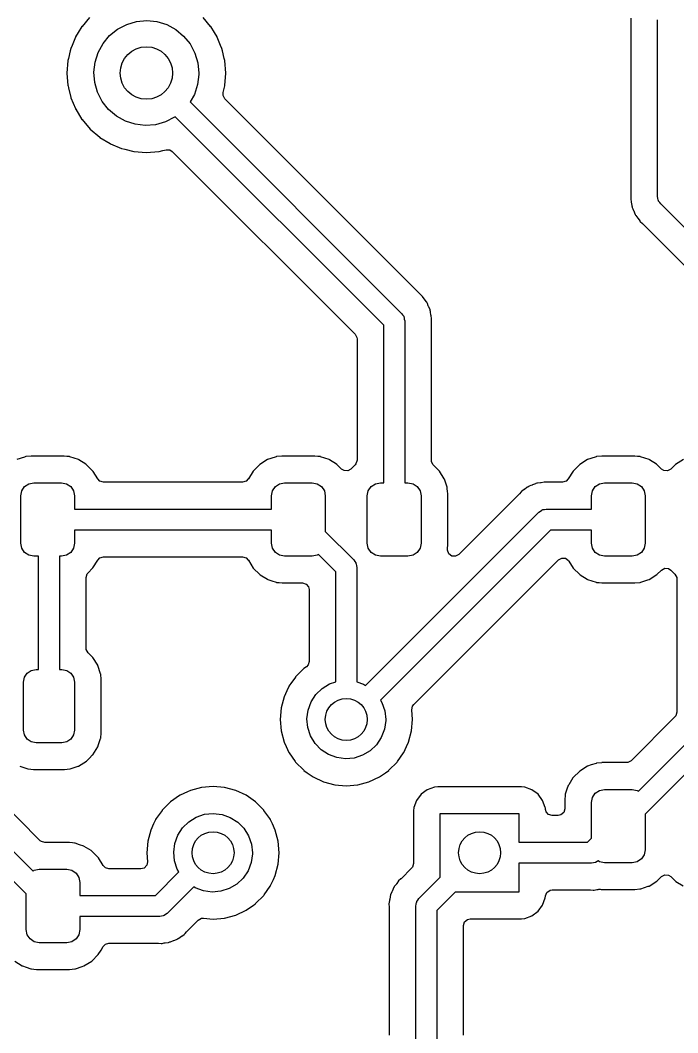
# Model space of a CAD drawing. Extents: x 83 to 135, y -230 to -45.
# Drawn here: x 100.47 to 113, y -139.57 to -120.28 of the extents above; entities that cross this region are included whole.
import ezdxf

# ---------------------------------------------------------------- set-up
doc = ezdxf.new("R2010")
doc.units = 0
doc.layers.add('BLACK', color=7, linetype='CONTINUOUS')

msp = doc.modelspace()

# ---------------------------------------------------------------- linework, layer by layer
at = {"layer": 'BLACK', "linetype": 'CONTINUOUS'}
for p, q in [((101.643, -120.4), (101.572, -120.516)), ((101.646, -120.396), (101.643, -120.4)), ((101.643, -120.4), (101.643, -120.4)), ((101.787, -120.23), (101.646, -120.396)), ((102.322, -120.448), (102.495, -120.358)), ((102.495, -120.358), (102.683, -120.303)), ((102.683, -120.303), (102.877, -120.285)), ((102.877, -120.285), (103.071, -120.305)), ((103.071, -120.305), (103.258, -120.363)), ((103.258, -120.363), (103.429, -120.456)), ((104.094, -120.396), (103.953, -120.23)), ((104.097, -120.4), (104.094, -120.396)), ((104.168, -120.516), (104.097, -120.4)), ((104.097, -120.4), (104.097, -120.4)), ((112.1, -120.237), (112.103, -120.292)), ((112.103, -120.292), (112.103, -120.299)), ((112.103, -120.299), (112.103, -123.611)), ((112.611, -123.639), (112.611, -120.274)), ((101.572, -120.516), (101.522, -120.598)), ((102.045, -120.72), (102.17, -120.571)), ((102.17, -120.571), (102.322, -120.448)), ((103.429, -120.456), (103.58, -120.58)), ((103.58, -120.58), (103.703, -120.732)), ((104.218, -120.598), (104.168, -120.516)), ((101.455, -120.76), (101.431, -120.817)), ((101.52, -120.603), (101.455, -120.76)), ((101.522, -120.598), (101.52, -120.603)), ((101.52, -120.603), (101.52, -120.603)), ((101.951, -120.891), (102.045, -120.72)), ((103.703, -120.732), (103.795, -120.904)), ((104.22, -120.603), (104.218, -120.598)), ((104.285, -120.76), (104.22, -120.603)), ((104.22, -120.603), (104.22, -120.603)), ((104.309, -120.817), (104.285, -120.76)), ((101.419, -120.865), (101.385, -121.01)), ((101.431, -120.817), (101.419, -120.865)), ((101.892, -121.077), (101.951, -120.891)), ((103.795, -120.904), (103.851, -121.091)), ((104.32, -120.865), (104.309, -120.817)), ((104.355, -121.01), (104.32, -120.865)), ((101.375, -121.048), (101.357, -121.285)), ((101.385, -121.01), (101.375, -121.048)), ((101.87, -121.271), (101.892, -121.077)), ((103.851, -121.091), (103.87, -121.285)), ((104.365, -121.048), (104.355, -121.01)), ((104.383, -121.285), (104.365, -121.048)), ((101.357, -121.285), (101.375, -121.522)), ((101.886, -121.466), (101.87, -121.271)), ((103.87, -121.313), (103.845, -121.507)), ((103.87, -121.285), (103.87, -121.313)), ((104.365, -121.522), (104.383, -121.285)), ((101.375, -121.522), (101.377, -121.527)), ((101.377, -121.527), (101.377, -121.527)), ((101.377, -121.527), (101.386, -121.568)), ((101.94, -121.653), (101.886, -121.466)), ((103.845, -121.507), (103.784, -121.692)), ((104.331, -121.659), (104.363, -121.527)), ((104.363, -121.527), (104.365, -121.522)), ((104.363, -121.527), (104.363, -121.527)), ((101.386, -121.568), (101.431, -121.753)), ((102.029, -121.827), (101.94, -121.653)), ((103.784, -121.692), (103.702, -121.835)), ((104.331, -121.716), (104.331, -121.659)), ((104.365, -121.778), (104.331, -121.716)), ((101.431, -121.753), (101.433, -121.757)), ((101.433, -121.757), (101.433, -121.757)), ((101.433, -121.757), (101.518, -121.962)), ((102.151, -121.98), (102.029, -121.827)), ((103.702, -121.835), (107.734, -125.866)), ((106.223, -123.636), (104.365, -121.778)), ((101.518, -121.962), (101.522, -121.972)), ((101.522, -121.972), (101.524, -121.976)), ((101.524, -121.976), (101.643, -122.17)), ((102.299, -122.106), (102.151, -121.98)), ((102.47, -122.201), (102.299, -122.106)), ((103.406, -122.129), (103.232, -122.217)), ((103.42, -122.118), (103.406, -122.129)), ((107.392, -126.09), (103.42, -122.118)), ((101.643, -122.17), (101.643, -122.17)), ((101.643, -122.17), (101.646, -122.174)), ((101.646, -122.174), (101.8, -122.355)), ((102.655, -122.262), (102.47, -122.201)), ((102.849, -122.285), (102.655, -122.262)), ((103.044, -122.27), (102.849, -122.285)), ((103.232, -122.217), (103.044, -122.27)), ((101.8, -122.355), (101.981, -122.509)), ((101.981, -122.509), (101.985, -122.512)), ((101.985, -122.512), (101.985, -122.512)), ((101.985, -122.512), (102.179, -122.631)), ((102.179, -122.631), (102.183, -122.633)), ((102.183, -122.633), (102.188, -122.635)), ((102.188, -122.635), (102.188, -122.635)), ((102.188, -122.635), (102.398, -122.722)), ((102.398, -122.722), (102.402, -122.724)), ((102.402, -122.724), (102.46, -122.738)), ((102.46, -122.738), (102.628, -122.778)), ((102.628, -122.778), (102.628, -122.778)), ((102.628, -122.778), (102.633, -122.78)), ((102.633, -122.78), (102.87, -122.798)), ((102.87, -122.798), (103.107, -122.78)), ((103.107, -122.78), (103.112, -122.778)), ((103.112, -122.778), (103.183, -122.761)), ((103.112, -122.778), (103.112, -122.778)), ((103.183, -122.761), (103.244, -122.746)), ((103.244, -122.746), (103.315, -122.75)), ((103.315, -122.75), (103.363, -122.78)), ((103.363, -122.78), (106.847, -126.264)), ((108.076, -125.489), (106.223, -123.636)), ((112.1, -123.658), (112.099, -123.677)), ((112.099, -123.677), (112.1, -123.684)), ((112.103, -123.619), (112.1, -123.658)), ((112.103, -123.611), (112.103, -123.619)), ((112.619, -123.672), (112.611, -123.639)), ((112.623, -123.705), (112.619, -123.672)), ((112.1, -123.684), (112.1, -123.684)), ((112.1, -123.684), (112.103, -123.699)), ((112.103, -123.699), (112.108, -123.727)), ((112.108, -123.727), (112.11, -123.74)), ((112.11, -123.74), (112.111, -123.746)), ((112.111, -123.746), (112.118, -123.81)), ((112.118, -123.81), (112.121, -123.817)), ((112.121, -123.817), (112.122, -123.819)), ((112.122, -123.819), (112.126, -123.836)), ((112.126, -123.836), (112.127, -123.838)), ((112.127, -123.838), (112.128, -123.846)), ((112.128, -123.846), (112.14, -123.873)), ((112.14, -123.873), (112.154, -123.904)), ((112.629, -123.715), (112.623, -123.705)), ((112.631, -123.726), (112.629, -123.715)), ((112.652, -123.752), (112.631, -123.726)), ((112.67, -123.781), (112.652, -123.752)), ((115.116, -126.227), (112.67, -123.781)), ((112.154, -123.904), (112.156, -123.91)), ((112.156, -123.91), (112.179, -123.97)), ((112.179, -123.97), (112.183, -123.976)), ((112.183, -123.976), (112.185, -123.979)), ((112.185, -123.979), (112.193, -123.994)), ((112.193, -123.994), (112.194, -123.996)), ((112.194, -123.996), (112.197, -124.003)), ((112.197, -124.003), (112.234, -124.05)), ((112.234, -124.05), (112.236, -124.053)), ((112.236, -124.053), (112.24, -124.059)), ((112.24, -124.059), (112.272, -124.105)), ((112.272, -124.105), (112.272, -124.105)), ((112.272, -124.105), (112.276, -124.111)), ((112.276, -124.111), (112.282, -124.116)), ((112.282, -124.116), (112.282, -124.117)), ((112.282, -124.117), (112.323, -124.153)), ((112.323, -124.153), (112.328, -124.158)), ((112.328, -124.158), (114.571, -126.401)), ((108.081, -125.494), (108.076, -125.489)), ((108.128, -125.536), (108.081, -125.494)), ((108.132, -125.542), (108.128, -125.536)), ((108.164, -125.588), (108.132, -125.542)), ((108.132, -125.542), (108.132, -125.542)), ((108.168, -125.593), (108.164, -125.588)), ((108.202, -125.638), (108.168, -125.593)), ((108.207, -125.644), (108.202, -125.638)), ((108.202, -125.638), (108.202, -125.638)), ((108.21, -125.651), (108.207, -125.644)), ((108.211, -125.653), (108.21, -125.651)), ((108.219, -125.668), (108.211, -125.653)), ((108.221, -125.671), (108.219, -125.668)), ((108.225, -125.677), (108.221, -125.671)), ((108.242, -125.721), (108.225, -125.677)), ((108.248, -125.737), (108.242, -125.721)), ((108.25, -125.743), (108.248, -125.737)), ((108.276, -125.801), (108.25, -125.743)), ((108.277, -125.809), (108.276, -125.801)), ((107.734, -125.866), (107.752, -125.895)), ((107.752, -125.895), (107.773, -125.921)), ((107.773, -125.921), (107.775, -125.932)), ((107.775, -125.932), (107.781, -125.942)), ((107.781, -125.942), (107.785, -125.975)), ((107.785, -125.975), (107.792, -126.007)), ((108.278, -125.811), (108.277, -125.809)), ((108.282, -125.828), (108.278, -125.811)), ((108.283, -125.83), (108.282, -125.828)), ((108.286, -125.837), (108.283, -125.83)), ((108.293, -125.901), (108.286, -125.837)), ((108.294, -125.907), (108.293, -125.901)), ((108.305, -125.97), (108.294, -125.907)), ((108.301, -126.028), (108.305, -125.978)), ((108.305, -125.978), (108.305, -125.97)), ((108.305, -125.978), (108.305, -125.978)), ((107.392, -129.094), (107.392, -126.09)), ((107.792, -126.007), (107.792, -129.094)), ((108.301, -126.036), (108.301, -126.028)), ((108.301, -128.665), (108.301, -126.036)), ((106.847, -126.264), (106.881, -126.326)), ((106.881, -126.326), (106.884, -126.353)), ((106.884, -126.353), (106.884, -128.665)), ((100.547, -128.604), (100.402, -128.652)), ((100.563, -128.599), (100.547, -128.604)), ((100.57, -128.596), (100.563, -128.599)), ((100.563, -128.599), (100.563, -128.599)), ((100.577, -128.596), (100.57, -128.596)), ((100.672, -128.586), (100.577, -128.596)), ((100.577, -128.596), (100.577, -128.596)), ((100.676, -128.585), (100.672, -128.586)), ((100.672, -128.586), (100.672, -128.586)), ((101.301, -128.585), (100.676, -128.585)), ((101.356, -128.591), (101.301, -128.585)), ((101.399, -128.596), (101.356, -128.591)), ((101.406, -128.596), (101.399, -128.596)), ((101.399, -128.596), (101.399, -128.596)), ((101.412, -128.598), (101.406, -128.596)), ((101.494, -128.625), (101.412, -128.598)), ((101.412, -128.598), (101.412, -128.598)), ((101.574, -128.652), (101.494, -128.625)), ((101.58, -128.656), (101.574, -128.652)), ((101.715, -128.739), (101.58, -128.656)), ((101.58, -128.656), (101.58, -128.656)), ((105.181, -128.652), (105.031, -128.746)), ((105.326, -128.604), (105.181, -128.652)), ((105.342, -128.599), (105.326, -128.604)), ((105.349, -128.596), (105.342, -128.599)), ((105.342, -128.599), (105.342, -128.599)), ((105.356, -128.596), (105.349, -128.596)), ((105.451, -128.586), (105.356, -128.596)), ((105.356, -128.596), (105.356, -128.596)), ((105.455, -128.585), (105.451, -128.586)), ((105.451, -128.586), (105.451, -128.586)), ((106.08, -128.585), (105.455, -128.585)), ((106.135, -128.591), (106.08, -128.585)), ((106.178, -128.596), (106.135, -128.591)), ((106.185, -128.596), (106.178, -128.596)), ((106.178, -128.596), (106.178, -128.596)), ((106.191, -128.598), (106.185, -128.596)), ((106.273, -128.625), (106.191, -128.598)), ((106.191, -128.598), (106.191, -128.598)), ((106.353, -128.652), (106.273, -128.625)), ((106.359, -128.656), (106.353, -128.652)), ((106.494, -128.739), (106.359, -128.656)), ((106.359, -128.656), (106.359, -128.656)), ((106.884, -128.665), (106.864, -128.733)), ((108.304, -128.692), (108.301, -128.665)), ((108.338, -128.754), (108.304, -128.692)), ((111.277, -128.652), (111.127, -128.746)), ((111.422, -128.604), (111.277, -128.652)), ((111.438, -128.599), (111.422, -128.604)), ((111.445, -128.596), (111.438, -128.599)), ((111.438, -128.599), (111.438, -128.599)), ((111.452, -128.596), (111.445, -128.596)), ((111.547, -128.586), (111.452, -128.596)), ((111.452, -128.596), (111.452, -128.596)), ((111.551, -128.585), (111.547, -128.586)), ((111.547, -128.586), (111.547, -128.586)), ((112.176, -128.585), (111.551, -128.585)), ((112.231, -128.591), (112.176, -128.585)), ((112.274, -128.596), (112.231, -128.591)), ((112.281, -128.596), (112.274, -128.596)), ((112.274, -128.596), (112.274, -128.596)), ((112.287, -128.598), (112.281, -128.596)), ((112.369, -128.625), (112.287, -128.598)), ((112.287, -128.598), (112.287, -128.598)), ((112.449, -128.652), (112.369, -128.625)), ((112.455, -128.656), (112.449, -128.652)), ((112.59, -128.739), (112.455, -128.656)), ((112.455, -128.656), (112.455, -128.656)), ((113.102, -128.652), (112.952, -128.746)), ((101.724, -128.745), (101.715, -128.739)), ((101.849, -128.87), (101.724, -128.745)), ((101.853, -128.876), (101.849, -128.87)), ((101.943, -129.02), (101.853, -128.876)), ((104.906, -128.871), (104.813, -129.021)), ((105.031, -128.746), (104.906, -128.871)), ((106.503, -128.745), (106.494, -128.739)), ((106.508, -128.75), (106.503, -128.745)), ((106.591, -128.832), (106.508, -128.75)), ((106.636, -128.861), (106.591, -128.832)), ((106.707, -128.866), (106.636, -128.861)), ((106.769, -128.832), (106.707, -128.866)), ((106.831, -128.77), (106.769, -128.832)), ((106.847, -128.754), (106.831, -128.77)), ((106.864, -128.733), (106.847, -128.754)), ((108.453, -128.87), (108.338, -128.754)), ((108.547, -129.02), (108.453, -128.87)), ((111.002, -128.871), (110.909, -129.021)), ((111.127, -128.746), (111.002, -128.871)), ((112.599, -128.745), (112.59, -128.739)), ((112.604, -128.75), (112.599, -128.745)), ((112.687, -128.832), (112.604, -128.75)), ((112.732, -128.861), (112.687, -128.832)), ((112.803, -128.866), (112.732, -128.861)), ((112.865, -128.832), (112.803, -128.866)), ((112.946, -128.751), (112.865, -128.832)), ((112.952, -128.746), (112.946, -128.751)), ((101.944, -129.019), (101.943, -129.02)), ((101.984, -129.065), (101.944, -129.019)), ((102.052, -129.085), (101.984, -129.065)), ((104.771, -129.066), (104.704, -129.085)), ((104.811, -129.02), (104.771, -129.066)), ((104.813, -129.021), (104.811, -129.02)), ((108.549, -129.027), (108.547, -129.02)), ((108.6, -129.18), (108.549, -129.027)), ((110.453, -129.081), (110.39, -129.092)), ((110.46, -129.082), (110.453, -129.081)), ((110.51, -129.085), (110.46, -129.082)), ((110.46, -129.082), (110.46, -129.082)), ((110.867, -129.066), (110.8, -129.085)), ((110.907, -129.02), (110.867, -129.066)), ((110.909, -129.021), (110.907, -129.02)), ((100.476, -129.344), (100.495, -129.248)), ((100.495, -129.248), (100.549, -129.167)), ((100.549, -129.167), (100.63, -129.113)), ((100.63, -129.113), (100.726, -129.094)), ((100.726, -129.094), (101.251, -129.094)), ((101.251, -129.094), (101.347, -129.113)), ((101.347, -129.113), (101.428, -129.167)), ((101.428, -129.167), (101.482, -129.248)), ((101.482, -129.248), (101.501, -129.344)), ((104.704, -129.085), (102.052, -129.085)), ((105.255, -129.344), (105.274, -129.248)), ((105.274, -129.248), (105.328, -129.167)), ((105.328, -129.167), (105.409, -129.113)), ((105.409, -129.113), (105.505, -129.094)), ((105.505, -129.094), (106.03, -129.094)), ((106.03, -129.094), (106.126, -129.113)), ((106.126, -129.113), (106.207, -129.167)), ((106.207, -129.167), (106.261, -129.248)), ((106.261, -129.248), (106.28, -129.344)), ((107.08, -129.344), (107.099, -129.248)), ((107.099, -129.248), (107.153, -129.167)), ((107.153, -129.167), (107.234, -129.113)), ((107.234, -129.113), (107.33, -129.094)), ((107.33, -129.094), (107.392, -129.094)), ((107.792, -129.094), (107.855, -129.094)), ((107.855, -129.094), (107.951, -129.113)), ((107.951, -129.113), (108.032, -129.167)), ((108.032, -129.167), (108.086, -129.248)), ((108.086, -129.248), (108.105, -129.344)), ((108.603, -129.188), (108.6, -129.18)), ((108.603, -129.195), (108.603, -129.188)), ((108.611, -129.265), (108.603, -129.195)), ((108.603, -129.195), (108.603, -129.195)), ((108.614, -129.294), (108.611, -129.265)), ((110.013, -129.264), (109.977, -129.305)), ((110.018, -129.259), (110.013, -129.264)), ((110.013, -129.264), (110.013, -129.264)), ((110.071, -129.222), (110.018, -129.259)), ((110.076, -129.219), (110.071, -129.222)), ((110.121, -129.184), (110.076, -129.219)), ((110.127, -129.18), (110.121, -129.184)), ((110.121, -129.184), (110.121, -129.184)), ((110.134, -129.177), (110.127, -129.18)), ((110.136, -129.175), (110.134, -129.177)), ((110.151, -129.167), (110.136, -129.175)), ((110.153, -129.166), (110.151, -129.167)), ((110.159, -129.162), (110.153, -129.166)), ((110.166, -129.159), (110.159, -129.162)), ((110.199, -129.147), (110.166, -129.159)), ((110.166, -129.159), (110.166, -129.159)), ((110.219, -129.139), (110.199, -129.147)), ((110.225, -129.136), (110.219, -129.139)), ((110.284, -129.111), (110.225, -129.136)), ((110.291, -129.109), (110.284, -129.111)), ((110.294, -129.109), (110.291, -129.109)), ((110.31, -129.104), (110.294, -129.109)), ((110.313, -129.104), (110.31, -129.104)), ((110.32, -129.101), (110.313, -129.104)), ((110.383, -129.093), (110.32, -129.101)), ((110.39, -129.092), (110.383, -129.093)), ((110.519, -129.085), (110.51, -129.085)), ((110.8, -129.085), (110.519, -129.085)), ((111.351, -129.344), (111.37, -129.248)), ((111.37, -129.248), (111.424, -129.167)), ((111.424, -129.167), (111.505, -129.113)), ((111.505, -129.113), (111.601, -129.094)), ((111.601, -129.094), (112.126, -129.094)), ((112.126, -129.094), (112.222, -129.113)), ((112.222, -129.113), (112.303, -129.167)), ((112.303, -129.167), (112.357, -129.248)), ((112.357, -129.248), (112.376, -129.344)), ((100.476, -130.244), (100.476, -129.344)), ((101.501, -129.344), (101.501, -129.594)), ((105.255, -129.594), (105.255, -129.344)), ((106.28, -129.344), (106.28, -130.024)), ((107.08, -130.244), (107.08, -129.344)), ((108.105, -129.344), (108.105, -130.244)), ((108.614, -130.294), (108.614, -129.294)), ((109.972, -129.31), (108.821, -130.461)), ((109.977, -129.305), (109.972, -129.31)), ((111.351, -129.594), (111.351, -129.344)), ((112.376, -129.344), (112.376, -130.244)), ((101.501, -129.594), (105.255, -129.594)), ((107.047, -132.954), (110.349, -129.652)), ((110.349, -129.652), (110.377, -129.635)), ((110.377, -129.635), (110.403, -129.614)), ((110.403, -129.614), (110.414, -129.611)), ((110.414, -129.611), (110.424, -129.605)), ((110.424, -129.605), (110.457, -129.601)), ((110.457, -129.601), (110.49, -129.594)), ((110.49, -129.594), (111.351, -129.594)), ((105.255, -129.994), (101.501, -129.994)), ((101.501, -129.994), (101.501, -130.244)), ((105.255, -130.244), (105.255, -129.994)), ((106.28, -130.024), (106.822, -130.565)), ((110.573, -129.994), (107.33, -133.237)), ((111.351, -129.994), (110.573, -129.994)), ((111.351, -130.244), (111.351, -129.994)), ((100.495, -130.34), (100.476, -130.244)), ((100.549, -130.421), (100.495, -130.34)), ((100.63, -130.475), (100.549, -130.421)), ((101.428, -130.421), (101.347, -130.475)), ((101.482, -130.34), (101.428, -130.421)), ((101.501, -130.244), (101.482, -130.34)), ((105.274, -130.34), (105.255, -130.244)), ((105.328, -130.421), (105.274, -130.34)), ((105.409, -130.475), (105.328, -130.421)), ((107.099, -130.34), (107.08, -130.244)), ((107.153, -130.421), (107.099, -130.34)), ((107.234, -130.475), (107.153, -130.421)), ((108.032, -130.421), (107.951, -130.475)), ((108.086, -130.34), (108.032, -130.421)), ((108.105, -130.244), (108.086, -130.34)), ((108.607, -130.359), (108.61, -130.329)), ((108.607, -130.381), (108.607, -130.359)), ((108.631, -130.447), (108.607, -130.381)), ((108.61, -130.329), (108.614, -130.294)), ((111.37, -130.34), (111.351, -130.244)), ((111.424, -130.421), (111.37, -130.34)), ((111.505, -130.475), (111.424, -130.421)), ((112.303, -130.421), (112.222, -130.475)), ((112.357, -130.34), (112.303, -130.421)), ((112.376, -130.244), (112.357, -130.34)), ((100.726, -130.494), (100.63, -130.475)), ((100.813, -130.494), (100.726, -130.494)), ((100.813, -132.65), (100.813, -130.494)), ((101.251, -130.494), (101.213, -130.494)), ((101.213, -130.494), (101.213, -132.65)), ((101.347, -130.475), (101.251, -130.494)), ((101.85, -130.717), (101.943, -130.567)), ((101.943, -130.567), (101.945, -130.568)), ((101.945, -130.568), (101.985, -130.522)), ((101.985, -130.522), (102.052, -130.502)), ((102.052, -130.502), (104.704, -130.502)), ((104.704, -130.502), (104.772, -130.523)), ((104.772, -130.523), (104.812, -130.569)), ((104.812, -130.569), (104.813, -130.568)), ((104.813, -130.568), (104.907, -130.718)), ((105.505, -130.494), (105.409, -130.475)), ((106.03, -130.494), (105.505, -130.494)), ((106.126, -130.475), (106.03, -130.494)), ((106.15, -130.459), (106.126, -130.475)), ((106.48, -130.789), (106.15, -130.459)), ((106.822, -130.565), (106.839, -130.594)), ((106.839, -130.594), (106.86, -130.62)), ((106.86, -130.62), (106.863, -130.631)), ((107.33, -130.494), (107.234, -130.475)), ((107.855, -130.494), (107.33, -130.494)), ((107.951, -130.475), (107.855, -130.494)), ((107.964, -133.322), (110.724, -130.562)), ((108.688, -130.49), (108.631, -130.447)), ((108.759, -130.495), (108.688, -130.49)), ((108.821, -130.461), (108.759, -130.495)), ((110.724, -130.562), (110.786, -130.528)), ((110.786, -130.528), (110.857, -130.533)), ((110.857, -130.533), (110.914, -130.576)), ((110.914, -130.576), (110.92, -130.585)), ((110.92, -130.585), (111.003, -130.718)), ((111.601, -130.494), (111.505, -130.475)), ((112.126, -130.494), (111.601, -130.494)), ((112.222, -130.475), (112.126, -130.494)), ((101.742, -130.83), (101.759, -130.809)), ((101.759, -130.809), (101.845, -130.722)), ((101.845, -130.722), (101.85, -130.717)), ((101.845, -130.722), (101.845, -130.722)), ((104.907, -130.718), (105.032, -130.843)), ((106.48, -132.885), (106.48, -130.789)), ((106.863, -130.631), (106.869, -130.641)), ((106.869, -130.641), (106.873, -130.674)), ((106.873, -130.674), (106.88, -130.707)), ((106.88, -130.707), (106.88, -132.884)), ((111.003, -130.718), (111.128, -130.843)), ((112.6, -130.842), (112.687, -130.756)), ((112.687, -130.756), (112.749, -130.722)), ((112.749, -130.722), (112.82, -130.727)), ((112.82, -130.727), (112.865, -130.756)), ((112.865, -130.756), (112.943, -130.834)), ((101.722, -130.898), (101.742, -130.83)), ((101.722, -132.242), (101.722, -130.898)), ((105.032, -130.843), (105.038, -130.847)), ((105.038, -130.847), (105.038, -130.847)), ((105.038, -130.847), (105.175, -130.932)), ((105.175, -130.932), (105.182, -130.936)), ((105.182, -130.936), (105.262, -130.963)), ((105.262, -130.963), (105.344, -130.99)), ((105.344, -130.99), (105.344, -130.99)), ((105.344, -130.99), (105.35, -130.992)), ((105.35, -130.992), (105.357, -130.992)), ((105.357, -130.992), (105.357, -130.992)), ((105.357, -130.992), (105.4, -130.997)), ((105.4, -130.997), (105.455, -131.002)), ((105.455, -131.002), (105.846, -131.002)), ((105.846, -131.002), (105.914, -131.023)), ((111.128, -130.843), (111.134, -130.847)), ((111.134, -130.847), (111.134, -130.847)), ((111.134, -130.847), (111.271, -130.932)), ((111.271, -130.932), (111.278, -130.936)), ((111.278, -130.936), (111.358, -130.963)), ((111.358, -130.963), (111.44, -130.99)), ((111.44, -130.99), (111.44, -130.99)), ((111.44, -130.99), (111.446, -130.992)), ((111.446, -130.992), (111.453, -130.992)), ((111.453, -130.992), (111.453, -130.992)), ((111.453, -130.992), (111.496, -130.997)), ((111.496, -130.997), (111.551, -131.002)), ((111.551, -131.002), (112.176, -131.002)), ((112.176, -131.002), (112.18, -131.002)), ((112.18, -131.002), (112.275, -130.992)), ((112.18, -131.002), (112.18, -131.002)), ((112.275, -130.992), (112.275, -130.992)), ((112.275, -130.992), (112.282, -130.992)), ((112.282, -130.992), (112.289, -130.989)), ((112.289, -130.989), (112.427, -130.943)), ((112.289, -130.989), (112.289, -130.989)), ((112.427, -130.943), (112.45, -130.936)), ((112.45, -130.936), (112.6, -130.842)), ((112.943, -130.834), (112.977, -130.896)), ((112.977, -130.896), (112.98, -130.923)), ((112.98, -130.923), (112.98, -133.465)), ((105.914, -131.023), (105.96, -131.076)), ((105.96, -131.076), (105.971, -131.129)), ((105.971, -131.129), (105.971, -132.498)), ((101.725, -132.269), (101.722, -132.242)), ((101.759, -132.332), (101.725, -132.269)), ((101.851, -132.423), (101.759, -132.332)), ((101.943, -132.572), (101.851, -132.423)), ((105.971, -132.498), (105.951, -132.566)), ((100.545, -132.8), (100.597, -132.721)), ((100.597, -132.721), (100.676, -132.669)), ((100.676, -132.669), (100.77, -132.65)), ((100.77, -132.65), (100.813, -132.65)), ((101.213, -132.65), (101.257, -132.65)), ((101.257, -132.65), (101.351, -132.669)), ((101.351, -132.669), (101.43, -132.721)), ((101.43, -132.721), (101.482, -132.8)), ((101.945, -132.579), (101.943, -132.572)), ((101.996, -132.732), (101.945, -132.579)), ((101.999, -132.739), (101.996, -132.732)), ((101.996, -132.732), (101.996, -132.732)), ((102.009, -132.844), (101.999, -132.739)), ((105.868, -132.636), (105.712, -132.792)), ((105.872, -132.633), (105.868, -132.636)), ((105.918, -132.601), (105.872, -132.633)), ((105.872, -132.633), (105.872, -132.633)), ((105.951, -132.566), (105.918, -132.601)), ((100.526, -132.894), (100.545, -132.8)), ((100.526, -133.806), (100.526, -132.894)), ((101.482, -132.8), (101.501, -132.894)), ((101.501, -132.894), (101.501, -133.806)), ((102.009, -133.856), (102.009, -132.844)), ((105.623, -132.919), (105.586, -132.972)), ((105.709, -132.796), (105.623, -132.919)), ((105.712, -132.792), (105.709, -132.796)), ((105.709, -132.796), (105.709, -132.796)), ((106.218, -133.013), (106.361, -132.925)), ((106.361, -132.925), (106.48, -132.885)), ((106.88, -132.884), (107.009, -132.93)), ((107.009, -132.93), (107.047, -132.954)), ((105.546, -133.057), (105.493, -133.172)), ((105.584, -132.977), (105.546, -133.057)), ((105.586, -132.972), (105.584, -132.977)), ((105.584, -132.977), (105.584, -132.977)), ((106.008, -133.271), (106.099, -133.13)), ((106.099, -133.13), (106.218, -133.013)), ((105.493, -133.172), (105.436, -133.385)), ((105.951, -133.428), (106.008, -133.271)), ((107.33, -133.237), (107.356, -133.28)), ((107.356, -133.28), (107.411, -133.438)), ((107.941, -133.353), (107.964, -133.322)), ((105.436, -133.385), (105.417, -133.604)), ((105.93, -133.594), (105.951, -133.428)), ((107.411, -133.438), (107.43, -133.604)), ((107.927, -133.422), (107.941, -133.353)), ((107.943, -133.604), (107.927, -133.422)), ((112.98, -133.465), (112.96, -133.533)), ((105.417, -133.604), (105.436, -133.823)), ((105.946, -133.76), (105.93, -133.594)), ((107.43, -133.625), (107.406, -133.791)), ((107.43, -133.604), (107.43, -133.625)), ((107.924, -133.823), (107.943, -133.604)), ((112.943, -133.554), (112.107, -134.391)), ((112.96, -133.533), (112.943, -133.554)), ((100.545, -133.9), (100.526, -133.806)), ((100.597, -133.979), (100.545, -133.9)), ((101.482, -133.9), (101.43, -133.979)), ((101.501, -133.806), (101.482, -133.9)), ((101.999, -133.96), (102.009, -133.856)), ((105.436, -133.823), (105.493, -134.036)), ((105.999, -133.919), (105.946, -133.76)), ((107.406, -133.791), (107.347, -133.947)), ((107.867, -134.036), (107.924, -133.823)), ((112.246, -134.971), (113.489, -133.728)), ((100.676, -134.031), (100.597, -133.979)), ((100.77, -134.05), (100.676, -134.031)), ((101.257, -134.05), (100.77, -134.05)), ((101.351, -134.031), (101.257, -134.05)), ((101.43, -133.979), (101.351, -134.031)), ((101.944, -134.126), (101.958, -134.084)), ((101.958, -134.084), (101.997, -133.966)), ((101.997, -133.966), (101.999, -133.96)), ((101.997, -133.966), (101.997, -133.966)), ((105.493, -134.036), (105.532, -134.119)), ((106.086, -134.062), (105.999, -133.919)), ((106.202, -134.182), (106.086, -134.062)), ((107.255, -134.086), (107.133, -134.201)), ((107.347, -133.947), (107.255, -134.086)), ((107.828, -134.119), (107.867, -134.036)), ((113.83, -133.952), (112.376, -135.406)), ((101.782, -134.345), (101.846, -134.281)), ((101.846, -134.281), (101.852, -134.276)), ((101.852, -134.276), (101.944, -134.126)), ((105.532, -134.119), (105.584, -134.231)), ((105.584, -134.231), (105.584, -134.231)), ((105.584, -134.231), (105.586, -134.236)), ((105.586, -134.236), (105.589, -134.24)), ((105.589, -134.24), (105.589, -134.24)), ((105.589, -134.24), (105.704, -134.404)), ((106.342, -134.273), (106.202, -134.182)), ((106.499, -134.332), (106.342, -134.273)), ((106.99, -134.287), (106.831, -134.339)), ((107.133, -134.201), (106.99, -134.287)), ((107.656, -134.404), (107.771, -134.24)), ((107.771, -134.24), (107.774, -134.236)), ((107.771, -134.24), (107.771, -134.24)), ((107.774, -134.236), (107.776, -134.231)), ((107.776, -134.231), (107.828, -134.119)), ((107.776, -134.231), (107.776, -134.231)), ((101.579, -134.492), (101.728, -134.4)), ((101.728, -134.4), (101.782, -134.345)), ((105.704, -134.404), (105.712, -134.416)), ((105.712, -134.416), (105.868, -134.572)), ((106.664, -134.354), (106.499, -134.332)), ((106.831, -134.339), (106.664, -134.354)), ((107.492, -134.572), (107.648, -134.416)), ((107.648, -134.416), (107.656, -134.404)), ((111.345, -134.472), (111.277, -134.494)), ((111.438, -134.441), (111.345, -134.472)), ((111.445, -134.438), (111.438, -134.441)), ((111.438, -134.441), (111.438, -134.441)), ((111.452, -134.438), (111.445, -134.438)), ((111.547, -134.428), (111.452, -134.438)), ((111.452, -134.438), (111.452, -134.438)), ((111.551, -134.427), (111.547, -134.428)), ((111.547, -134.428), (111.547, -134.428)), ((112.018, -134.427), (111.551, -134.427)), ((112.045, -134.425), (112.018, -134.427)), ((112.107, -134.391), (112.045, -134.425)), ((100.457, -134.495), (100.61, -134.546)), ((100.61, -134.546), (100.61, -134.546)), ((100.61, -134.546), (100.616, -134.548)), ((100.616, -134.548), (100.72, -134.558)), ((100.72, -134.558), (101.011, -134.558)), ((101.011, -134.558), (101.307, -134.558)), ((101.307, -134.558), (101.412, -134.548)), ((101.412, -134.548), (101.419, -134.545)), ((101.419, -134.545), (101.572, -134.494)), ((101.419, -134.545), (101.419, -134.545)), ((101.572, -134.494), (101.579, -134.492)), ((105.868, -134.572), (105.872, -134.575)), ((105.872, -134.575), (105.872, -134.575)), ((105.872, -134.575), (105.936, -134.62)), ((105.936, -134.62), (106.048, -134.698)), ((107.312, -134.698), (107.424, -134.62)), ((107.424, -134.62), (107.488, -134.575)), ((107.488, -134.575), (107.492, -134.572)), ((107.488, -134.575), (107.488, -134.575)), ((111.127, -134.588), (111.002, -134.713)), ((111.277, -134.494), (111.127, -134.588)), ((106.048, -134.698), (106.248, -134.791)), ((106.248, -134.791), (106.461, -134.848)), ((106.461, -134.848), (106.68, -134.867)), ((106.68, -134.867), (106.899, -134.848)), ((106.899, -134.848), (107.112, -134.791)), ((107.112, -134.791), (107.312, -134.698)), ((110.909, -134.863), (110.885, -134.934)), ((110.918, -134.849), (110.909, -134.863)), ((110.998, -134.719), (110.918, -134.849)), ((111.002, -134.713), (110.998, -134.719)), ((110.998, -134.719), (110.998, -134.719)), ((100.849, -135.915), (99.8839, -134.95)), ((103.504, -135.053), (103.332, -135.173)), ((103.508, -135.05), (103.504, -135.053)), ((103.504, -135.053), (103.504, -135.053)), ((103.513, -135.048), (103.508, -135.05)), ((103.656, -134.981), (103.513, -135.048)), ((103.513, -135.048), (103.513, -135.048)), ((103.708, -134.957), (103.656, -134.981)), ((103.921, -134.9), (103.708, -134.957)), ((104.14, -134.881), (103.921, -134.9)), ((104.359, -134.9), (104.14, -134.881)), ((104.572, -134.957), (104.359, -134.9)), ((104.772, -135.05), (104.572, -134.957)), ((104.952, -135.176), (104.772, -135.05)), ((108.107, -135.031), (108.019, -135.147)), ((108.223, -134.943), (108.107, -135.031)), ((108.36, -134.892), (108.223, -134.943)), ((108.422, -134.886), (108.36, -134.892)), ((110.018, -134.886), (108.422, -134.886)), ((110.08, -134.892), (110.018, -134.886)), ((110.217, -134.943), (110.08, -134.892)), ((110.333, -135.031), (110.217, -134.943)), ((110.421, -135.147), (110.333, -135.031)), ((110.852, -135.048), (110.843, -135.136)), ((110.853, -135.038), (110.852, -135.048)), ((110.866, -134.991), (110.853, -135.031)), ((110.853, -135.031), (110.853, -135.038)), ((110.853, -135.038), (110.853, -135.038)), ((110.885, -134.934), (110.866, -134.991)), ((111.37, -135.09), (111.424, -135.009)), ((111.424, -135.009), (111.505, -134.955)), ((111.505, -134.955), (111.601, -134.936)), ((111.601, -134.936), (112.126, -134.936)), ((112.126, -134.936), (112.222, -134.955)), ((112.222, -134.955), (112.246, -134.971)), ((99.3385, -135.124), (100.71, -136.495)), ((103.328, -135.176), (103.172, -135.332)), ((103.332, -135.173), (103.328, -135.176)), ((103.332, -135.173), (103.332, -135.173)), ((105.108, -135.332), (104.952, -135.176)), ((108.019, -135.147), (107.968, -135.284)), ((110.472, -135.284), (110.421, -135.147)), ((110.843, -135.136), (110.843, -135.309)), ((111.351, -135.186), (111.37, -135.09)), ((111.351, -135.866), (111.351, -135.186)), ((100.579, -136.93), (98.9968, -135.348)), ((103.169, -135.336), (103.059, -135.494)), ((103.172, -135.332), (103.169, -135.336)), ((103.169, -135.336), (103.169, -135.336)), ((103.821, -135.465), (103.979, -135.411)), ((103.979, -135.411), (104.145, -135.394)), ((104.145, -135.394), (104.311, -135.414)), ((104.311, -135.414), (104.469, -135.47)), ((105.111, -135.336), (105.108, -135.332)), ((105.221, -135.494), (105.111, -135.336)), ((105.111, -135.336), (105.111, -135.336)), ((107.968, -135.284), (107.962, -135.346)), ((107.962, -135.346), (107.962, -136.348)), ((108.47, -136.611), (108.47, -135.394)), ((108.47, -135.394), (109.97, -135.394)), ((109.97, -135.394), (109.97, -135.944)), ((110.473, -135.292), (110.472, -135.284)), ((110.476, -135.323), (110.473, -135.292)), ((110.487, -135.362), (110.476, -135.323)), ((110.533, -135.415), (110.487, -135.362)), ((110.601, -135.435), (110.533, -135.415)), ((110.716, -135.435), (110.601, -135.435)), ((110.769, -135.424), (110.716, -135.435)), ((110.822, -135.378), (110.769, -135.424)), ((110.843, -135.309), (110.822, -135.378)), ((112.376, -135.406), (112.376, -136.086)), ((103.008, -135.593), (102.953, -135.712)), ((103.044, -135.517), (103.008, -135.593)), ((103.046, -135.512), (103.044, -135.517)), ((103.044, -135.517), (103.044, -135.517)), ((103.059, -135.494), (103.046, -135.512)), ((103.559, -135.67), (103.678, -135.553)), ((103.678, -135.553), (103.821, -135.465)), ((104.469, -135.47), (104.61, -135.559)), ((104.61, -135.559), (104.728, -135.678)), ((105.234, -135.512), (105.221, -135.494)), ((105.236, -135.517), (105.234, -135.512)), ((105.272, -135.593), (105.236, -135.517)), ((105.236, -135.517), (105.236, -135.517)), ((105.327, -135.712), (105.272, -135.593)), ((102.953, -135.712), (102.896, -135.925)), ((103.411, -135.968), (103.468, -135.811)), ((103.468, -135.811), (103.559, -135.67)), ((104.728, -135.678), (104.816, -135.82)), ((104.816, -135.82), (104.871, -135.978)), ((105.384, -135.925), (105.327, -135.712)), ((100.87, -135.931), (100.849, -135.915)), ((100.938, -135.951), (100.87, -135.931)), ((101.405, -135.951), (100.938, -135.951)), ((101.459, -135.957), (101.405, -135.951)), ((101.503, -135.962), (101.459, -135.957)), ((101.509, -135.962), (101.503, -135.962)), ((101.503, -135.962), (101.503, -135.962)), ((101.516, -135.964), (101.509, -135.962)), ((101.597, -135.991), (101.516, -135.964)), ((101.516, -135.964), (101.516, -135.964)), ((101.677, -136.018), (101.597, -135.991)), ((101.683, -136.022), (101.677, -136.018)), ((101.815, -136.103), (101.683, -136.022)), ((101.683, -136.022), (101.683, -136.022)), ((102.896, -135.925), (102.877, -136.144)), ((103.39, -136.134), (103.411, -135.968)), ((104.871, -135.978), (104.89, -136.144)), ((105.403, -136.144), (105.384, -135.925)), ((109.97, -135.944), (111.273, -135.944)), ((111.273, -135.944), (111.351, -135.866)), ((101.828, -136.111), (101.815, -136.103)), ((101.953, -136.236), (101.828, -136.111)), ((102.877, -136.144), (102.877, -136.149)), ((102.877, -136.149), (102.892, -136.315)), ((103.406, -136.3), (103.39, -136.134)), ((104.89, -136.165), (104.866, -136.331)), ((104.89, -136.144), (104.89, -136.165)), ((105.384, -136.363), (105.403, -136.144)), ((112.357, -136.182), (112.303, -136.263)), ((112.376, -136.086), (112.357, -136.182)), ((101.957, -136.242), (101.953, -136.236)), ((102.046, -136.386), (101.957, -136.242)), ((102.047, -136.385), (102.046, -136.386)), ((102.088, -136.431), (102.047, -136.385)), ((102.878, -136.384), (102.828, -136.435)), ((102.892, -136.315), (102.878, -136.384)), ((103.459, -136.459), (103.406, -136.3)), ((104.866, -136.331), (104.807, -136.487)), ((105.327, -136.576), (105.384, -136.363)), ((107.962, -136.348), (107.941, -136.416)), ((111.355, -136.344), (109.97, -136.344)), ((109.97, -136.344), (109.97, -136.894)), ((111.388, -136.337), (111.355, -136.344)), ((111.421, -136.333), (111.388, -136.337)), ((111.431, -136.327), (111.421, -136.333)), ((111.442, -136.324), (111.431, -136.327)), ((111.468, -136.303), (111.442, -136.324)), ((111.477, -136.298), (111.468, -136.303)), ((111.505, -136.317), (111.477, -136.298)), ((111.601, -136.336), (111.505, -136.317)), ((112.126, -136.336), (111.601, -136.336)), ((112.222, -136.317), (112.126, -136.336)), ((112.303, -136.263), (112.222, -136.317)), ((100.71, -136.495), (100.734, -136.479)), ((100.734, -136.479), (100.829, -136.46)), ((100.829, -136.46), (101.355, -136.46)), ((101.355, -136.46), (101.45, -136.479)), ((101.45, -136.479), (101.531, -136.533)), ((101.531, -136.533), (101.585, -136.614)), ((102.156, -136.451), (102.088, -136.431)), ((102.766, -136.451), (102.156, -136.451)), ((102.828, -136.435), (102.766, -136.451)), ((103.041, -136.96), (103.491, -136.511)), ((103.491, -136.511), (103.459, -136.459)), ((104.807, -136.487), (104.715, -136.626)), ((105.29, -136.656), (105.327, -136.576)), ((107.925, -136.437), (107.723, -136.639)), ((107.941, -136.416), (107.925, -136.437)), ((112.6, -136.684), (112.687, -136.598)), ((112.687, -136.598), (112.749, -136.564)), ((112.749, -136.564), (112.82, -136.569)), ((112.82, -136.569), (112.865, -136.598)), ((112.865, -136.598), (112.901, -136.634)), ((101.585, -136.614), (101.605, -136.71)), ((101.605, -136.71), (101.605, -136.96)), ((103.773, -136.794), (103.265, -137.302)), ((103.802, -136.813), (103.773, -136.794)), ((104.593, -136.741), (104.45, -136.827)), ((104.715, -136.626), (104.593, -136.741)), ((105.114, -136.947), (105.231, -136.78)), ((105.231, -136.78), (105.234, -136.776)), ((105.231, -136.78), (105.231, -136.78)), ((105.234, -136.776), (105.236, -136.771)), ((105.236, -136.771), (105.29, -136.656)), ((105.236, -136.771), (105.236, -136.771)), ((107.589, -136.799), (107.581, -136.814)), ((107.59, -136.797), (107.589, -136.799)), ((107.594, -136.79), (107.59, -136.797)), ((107.633, -136.74), (107.594, -136.79)), ((107.637, -136.735), (107.633, -136.74)), ((107.641, -136.728), (107.637, -136.735)), ((107.674, -136.682), (107.641, -136.728)), ((107.717, -136.644), (107.674, -136.682)), ((107.723, -136.639), (107.717, -136.644)), ((108.063, -137.019), (108.47, -136.611)), ((112.289, -136.831), (112.43, -136.784)), ((112.43, -136.784), (112.45, -136.778)), ((112.45, -136.778), (112.6, -136.684)), ((112.901, -136.634), (112.953, -136.685)), ((112.953, -136.685), (112.959, -136.689)), ((112.959, -136.689), (112.959, -136.689)), ((112.959, -136.689), (113.097, -136.774)), ((100.579, -137.61), (100.579, -136.93)), ((101.605, -136.96), (103.041, -136.96)), ((103.959, -136.872), (103.802, -136.813)), ((104.124, -136.894), (103.959, -136.872)), ((104.291, -136.879), (104.124, -136.894)), ((104.45, -136.827), (104.291, -136.879)), ((104.952, -137.112), (105.108, -136.956)), ((105.108, -136.956), (105.114, -136.947)), ((107.513, -136.983), (107.506, -137.032)), ((107.515, -136.975), (107.513, -136.983)), ((107.516, -136.973), (107.515, -136.975)), ((107.521, -136.957), (107.516, -136.973)), ((107.522, -136.954), (107.521, -136.957)), ((107.523, -136.947), (107.522, -136.954)), ((107.549, -136.888), (107.523, -136.947)), ((107.552, -136.882), (107.549, -136.888)), ((107.572, -136.83), (107.552, -136.882)), ((107.575, -136.823), (107.572, -136.83)), ((107.572, -136.83), (107.572, -136.83)), ((107.579, -136.817), (107.575, -136.823)), ((107.581, -136.814), (107.579, -136.817)), ((108.753, -136.894), (108.404, -137.243)), ((109.97, -136.894), (108.753, -136.894)), ((110.472, -137.004), (110.475, -136.974)), ((110.475, -136.974), (110.476, -136.965)), ((110.476, -136.965), (110.503, -136.899)), ((110.503, -136.899), (110.562, -136.859)), ((110.562, -136.859), (110.601, -136.852)), ((110.601, -136.852), (111.327, -136.852)), ((111.327, -136.852), (111.335, -136.853)), ((111.335, -136.853), (111.385, -136.856)), ((111.385, -136.856), (111.385, -136.856)), ((111.385, -136.856), (111.393, -136.857)), ((111.393, -136.857), (111.4, -136.855)), ((111.4, -136.855), (111.456, -136.846)), ((111.4, -136.855), (111.4, -136.855)), ((111.456, -136.846), (111.462, -136.845)), ((111.462, -136.845), (111.476, -136.843)), ((111.476, -136.843), (111.49, -136.841)), ((111.49, -136.841), (111.518, -136.841)), ((111.518, -136.841), (111.534, -136.843)), ((111.534, -136.843), (111.551, -136.844)), ((111.551, -136.844), (112.176, -136.844)), ((112.176, -136.844), (112.18, -136.844)), ((112.18, -136.844), (112.275, -136.834)), ((112.18, -136.844), (112.18, -136.844)), ((112.275, -136.834), (112.275, -136.834)), ((112.275, -136.834), (112.282, -136.834)), ((112.282, -136.834), (112.289, -136.831)), ((112.289, -136.831), (112.289, -136.831)), ((104.772, -137.238), (104.911, -137.141)), ((104.911, -137.141), (104.948, -137.115)), ((104.948, -137.115), (104.952, -137.112)), ((104.948, -137.115), (104.948, -137.115)), ((107.503, -137.052), (107.492, -137.115)), ((107.492, -137.115), (107.492, -137.123)), ((107.492, -137.123), (107.492, -137.123)), ((107.492, -137.123), (107.495, -137.177)), ((107.495, -137.177), (107.495, -137.185)), ((107.495, -137.185), (107.495, -139.621)), ((107.504, -137.046), (107.503, -137.052)), ((107.506, -137.032), (107.504, -137.046)), ((108.004, -137.16), (108.011, -137.127)), ((108.004, -140.016), (108.004, -137.16)), ((108.011, -137.127), (108.015, -137.094)), ((108.015, -137.094), (108.021, -137.084)), ((108.021, -137.084), (108.024, -137.073)), ((108.024, -137.073), (108.045, -137.047)), ((108.045, -137.047), (108.063, -137.019)), ((110.333, -137.257), (110.421, -137.141)), ((110.421, -137.141), (110.472, -137.004)), ((103.124, -137.36), (101.605, -137.36)), ((101.605, -137.36), (101.605, -137.61)), ((103.157, -137.353), (103.124, -137.36)), ((103.19, -137.349), (103.157, -137.353)), ((103.2, -137.343), (103.19, -137.349)), ((103.211, -137.34), (103.2, -137.343)), ((103.237, -137.319), (103.211, -137.34)), ((103.265, -137.302), (103.237, -137.319)), ((104.359, -137.388), (104.572, -137.331)), ((104.572, -137.331), (104.772, -137.238)), ((108.404, -137.243), (108.404, -140.015)), ((110.08, -137.396), (110.217, -137.345)), ((110.217, -137.345), (110.333, -137.257)), ((103.642, -137.644), (103.858, -137.428)), ((103.858, -137.428), (103.92, -137.394)), ((103.92, -137.394), (103.958, -137.391)), ((103.958, -137.391), (104.14, -137.407)), ((104.14, -137.407), (104.359, -137.388)), ((108.912, -137.528), (108.933, -137.46)), ((108.912, -139.621), (108.912, -137.528)), ((108.933, -137.46), (108.986, -137.414)), ((108.986, -137.414), (109.038, -137.403)), ((109.038, -137.403), (110.018, -137.403)), ((110.018, -137.403), (110.08, -137.396)), ((100.599, -137.706), (100.579, -137.61)), ((100.653, -137.787), (100.599, -137.706)), ((101.585, -137.706), (101.531, -137.787)), ((101.605, -137.61), (101.585, -137.706)), ((103.487, -137.774), (103.538, -137.735)), ((103.538, -137.735), (103.543, -137.732)), ((103.543, -137.732), (103.59, -137.7)), ((103.59, -137.7), (103.596, -137.695)), ((103.59, -137.7), (103.59, -137.7)), ((103.596, -137.695), (103.61, -137.68)), ((103.61, -137.68), (103.637, -137.649)), ((103.637, -137.649), (103.642, -137.644)), ((100.734, -137.841), (100.653, -137.787)), ((100.829, -137.86), (100.734, -137.841)), ((101.355, -137.86), (100.829, -137.86)), ((101.45, -137.841), (101.355, -137.86)), ((101.531, -137.787), (101.45, -137.841)), ((102.006, -137.999), (102.047, -137.933)), ((102.047, -137.933), (102.048, -137.934)), ((102.048, -137.934), (102.089, -137.888)), ((102.089, -137.888), (102.156, -137.868)), ((102.156, -137.868), (103.095, -137.868)), ((103.095, -137.868), (103.104, -137.869)), ((103.104, -137.869), (103.154, -137.872)), ((103.154, -137.872), (103.154, -137.872)), ((103.154, -137.872), (103.161, -137.873)), ((103.161, -137.873), (103.169, -137.871)), ((103.169, -137.871), (103.209, -137.864)), ((103.169, -137.871), (103.169, -137.871)), ((103.209, -137.864), (103.224, -137.862)), ((103.224, -137.862), (103.231, -137.861)), ((103.231, -137.861), (103.294, -137.853)), ((103.294, -137.853), (103.301, -137.85)), ((103.301, -137.85), (103.304, -137.85)), ((103.304, -137.85), (103.32, -137.845)), ((103.32, -137.845), (103.323, -137.845)), ((103.323, -137.845), (103.33, -137.843)), ((103.33, -137.843), (103.389, -137.818)), ((103.389, -137.818), (103.395, -137.815)), ((103.395, -137.815), (103.414, -137.808)), ((103.414, -137.808), (103.455, -137.792)), ((103.455, -137.792), (103.461, -137.788)), ((103.461, -137.788), (103.463, -137.787)), ((103.463, -137.787), (103.478, -137.779)), ((103.478, -137.779), (103.48, -137.777)), ((103.48, -137.777), (103.487, -137.774)), ((101.829, -138.208), (101.954, -138.083)), ((101.954, -138.083), (102.006, -137.999)), ((100.362, -138.213), (100.5, -138.298)), ((100.5, -138.298), (100.507, -138.302)), ((100.507, -138.302), (100.578, -138.326)), ((100.578, -138.326), (100.668, -138.356)), ((101.517, -138.355), (101.649, -138.311)), ((101.649, -138.311), (101.678, -138.302)), ((101.678, -138.302), (101.829, -138.208)), ((100.668, -138.356), (100.668, -138.356)), ((100.668, -138.356), (100.675, -138.358)), ((100.675, -138.358), (100.681, -138.358)), ((100.681, -138.358), (100.681, -138.358)), ((100.681, -138.358), (100.725, -138.363)), ((100.725, -138.363), (100.779, -138.368)), ((100.779, -138.368), (101.405, -138.368)), ((101.405, -138.368), (101.408, -138.368)), ((101.408, -138.368), (101.504, -138.358)), ((101.408, -138.368), (101.408, -138.368)), ((101.504, -138.358), (101.504, -138.358)), ((101.504, -138.358), (101.511, -138.358)), ((101.511, -138.358), (101.517, -138.355)), ((101.517, -138.355), (101.517, -138.355))]:
    msp.add_line(p, q, dxfattribs=at)
at = {"layer": 'BLACK'}
for centre, radius in [((102.87, -121.285), 0.5), ((106.68, -133.604), 0.4), ((104.14, -136.144), 0.4), ((109.22, -136.144), 0.4)]:
    msp.add_circle(centre, radius, dxfattribs=at)

doc.saveas('drawing.dxf')
